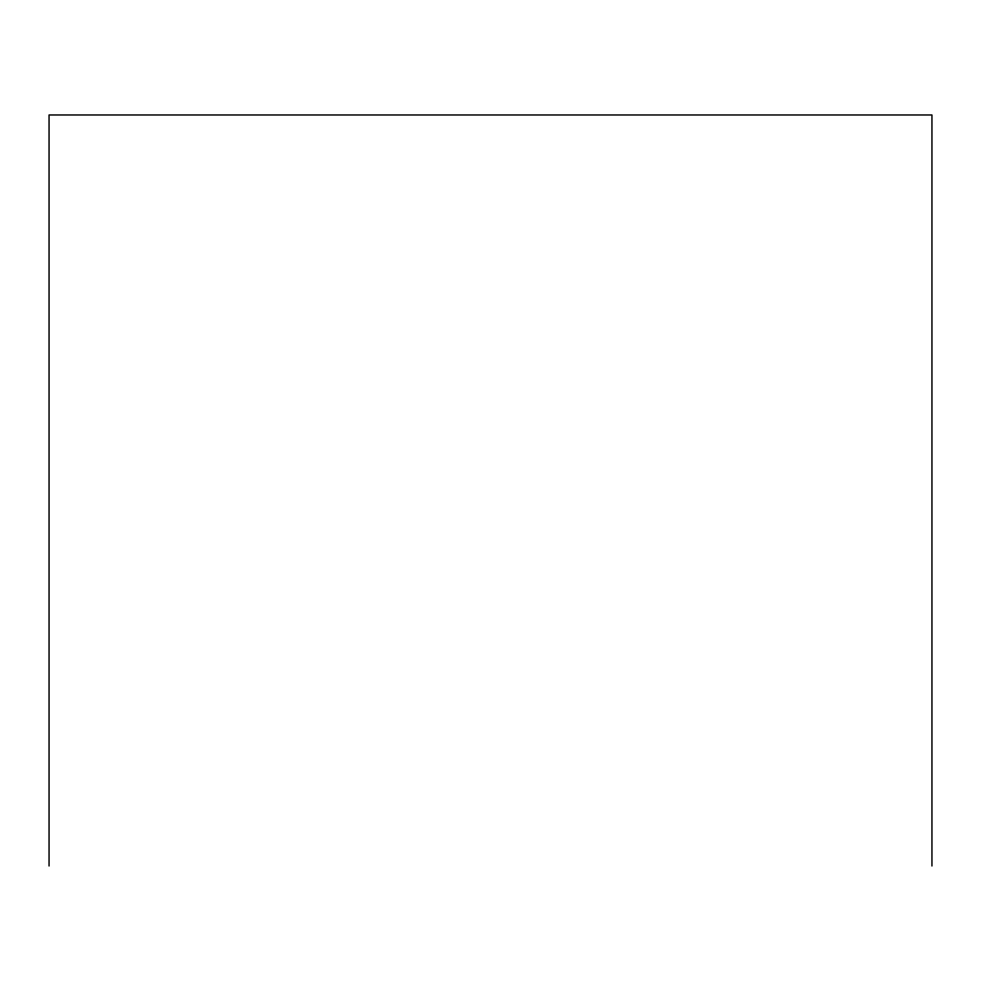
<?xml version="1.0" encoding="UTF-8"?>
<svg xmlns="http://www.w3.org/2000/svg" width="981" height="981" viewBox="0 0 981 981"><rect width="100%" height="100%" fill="white"/><g stroke="black" fill="none" stroke-linecap="round" stroke-linejoin="round"><path stroke-width="1.47" d="M931.95 866.027L931.95 114.973L49.05 114.973L49.05 866.027"/></g></svg>
